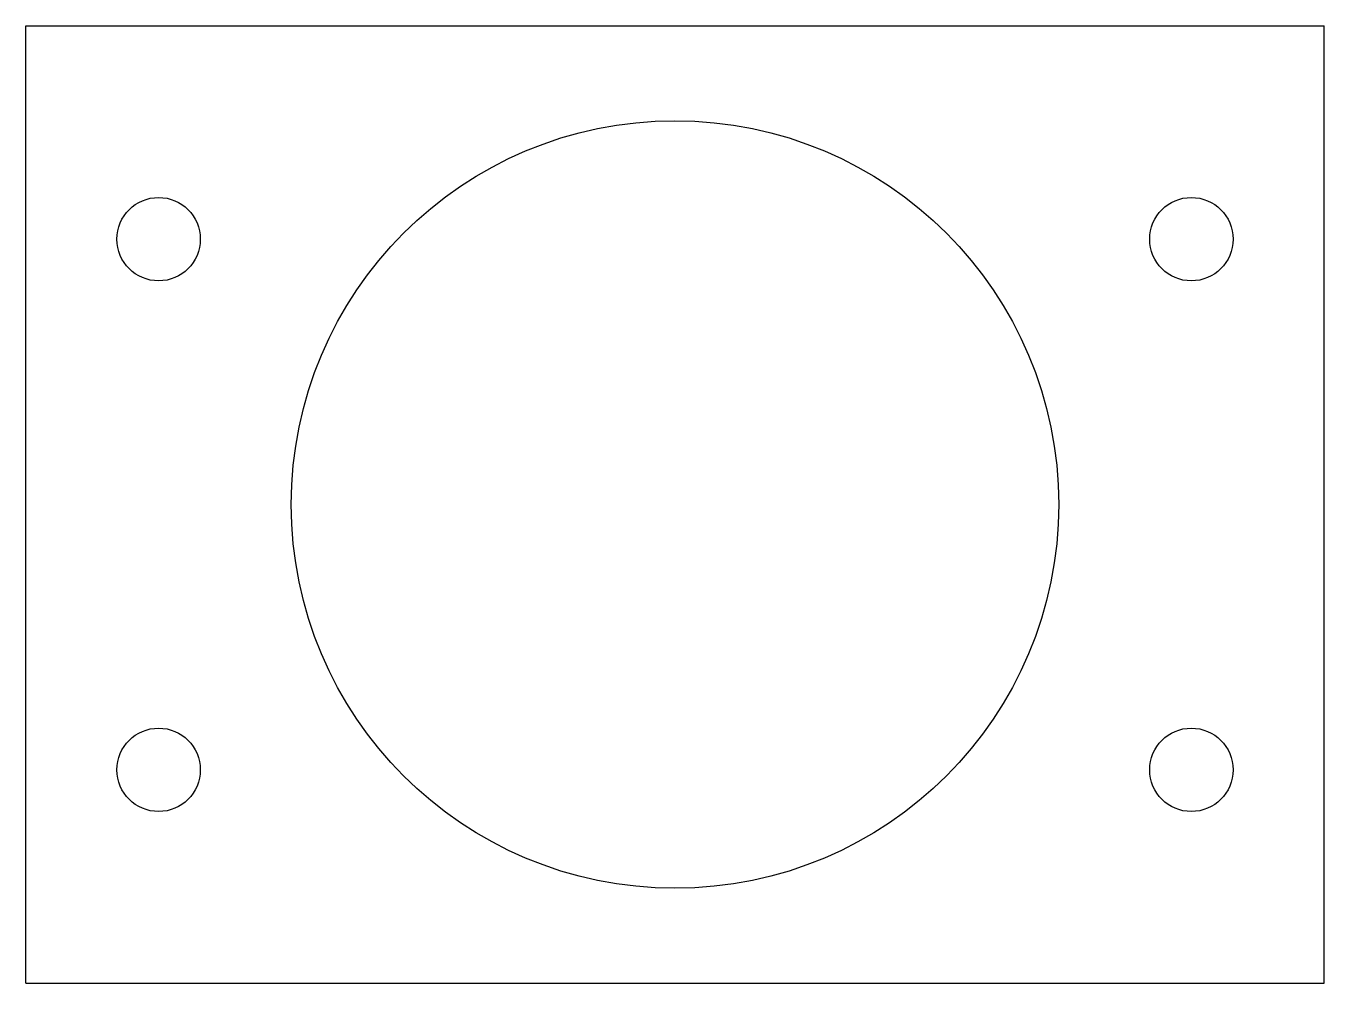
# Model space of a CAD drawing. Header units: millimetres. Extents: x 0 to 68.5, y 0 to 50.5.
import ezdxf

# ---------------------------------------------------------------- set-up
doc = ezdxf.new("R2010")
doc.units = ezdxf.units.MM

msp = doc.modelspace()

# ---------------------------------------------------------------- linework, layer by layer
at = {"layer": 'sheet_layer'}
for p, q in [((0, 0), (0, 50.5)), ((0, 50.5), (68.5, 50.5)), ((68.5, 0), (68.5, 50.5)), ((0, 0), (68.5, 0))]:
    msp.add_line(p, q, dxfattribs=at)
for centre, radius in [((34.25, 25.25), 20.25), ((7, 39.25), 2.2), ((61.5, 39.25), 2.2), ((7, 11.25), 2.2), ((61.5, 11.25), 2.2)]:
    msp.add_circle(centre, radius, dxfattribs=at)

doc.saveas('drawing.dxf')
